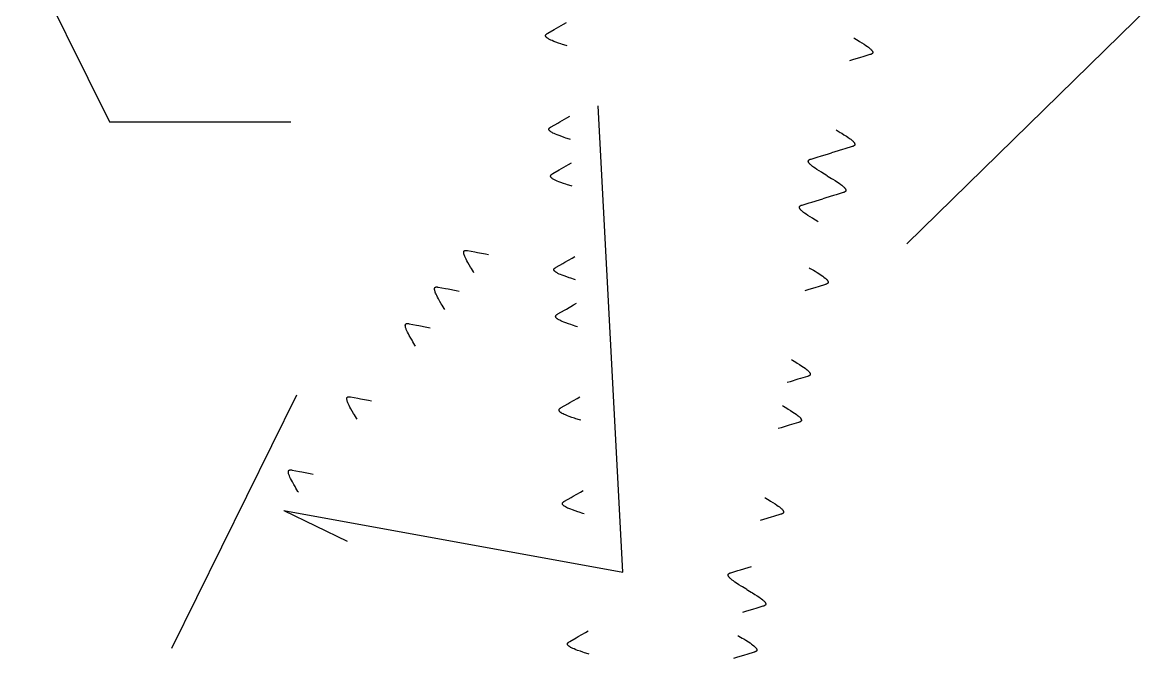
# Model space of a CAD drawing. Header units: metres. Extents: x 3206 to 3701, y 9896 to 11410.
# Drawn here: x 3630.99 to 3646.01, y 11208.36 to 11216.84 of the extents above; entities that cross this region are included whole.
import ezdxf

# ---------------------------------------------------------------- set-up
doc = ezdxf.new("R2010")
doc.units = ezdxf.units.M
doc.layers.add('ELECTR_CABLE', color=7, linetype='Continuous')

msp = doc.modelspace()

# ---------------------------------------------------------------- linework, layer by layer
at = {"layer": 'ELECTR_CABLE'}
for points in [[(3642.919, 11220.831), (3646.011, 11217.063), (3642.768, 11213.887)], [(3630.987, 11217.854), (3632.145, 11215.514), (3634.561, 11215.514)], [(3638.242, 11216.524), (3638.228, 11216.529), (3638.179, 11216.545), (3638.157, 11216.552), (3638.125, 11216.563), (3638.089, 11216.576), (3638.064, 11216.585), (3638.041, 11216.595), (3638.024, 11216.602), (3638.007, 11216.61), (3637.997, 11216.616), (3637.988, 11216.621), (3637.981, 11216.626), (3637.978, 11216.628), (3637.975, 11216.63), (3637.97, 11216.634), (3637.966, 11216.637), (3637.964, 11216.639), (3637.962, 11216.642), (3637.96, 11216.644), (3637.958, 11216.647), (3637.956, 11216.65), (3637.956, 11216.651), (3637.955, 11216.653), (3637.954, 11216.654), (3637.954, 11216.655), (3637.954, 11216.657), (3637.953, 11216.659), (3637.953, 11216.661), (3637.953, 11216.662), (3637.954, 11216.663), (3637.954, 11216.664), (3637.954, 11216.665), (3637.954, 11216.667), (3637.955, 11216.668), (3637.956, 11216.67), (3637.957, 11216.672), (3637.957, 11216.673), (3637.958, 11216.674), (3637.959, 11216.675), (3637.96, 11216.676), (3637.961, 11216.677), (3637.962, 11216.678), (3637.965, 11216.681), (3637.966, 11216.682), (3637.969, 11216.684), (3637.973, 11216.687), (3637.977, 11216.689), (3637.984, 11216.693), (3638.07, 11216.744), (3638.098, 11216.76), (3638.194, 11216.814), (3638.231, 11216.836)], [(3642.061, 11216.631), (3642.074, 11216.623), (3642.117, 11216.597), (3642.137, 11216.585), (3642.166, 11216.567), (3642.198, 11216.546), (3642.22, 11216.532), (3642.241, 11216.517), (3642.256, 11216.506), (3642.27, 11216.494), (3642.279, 11216.486), (3642.286, 11216.479), (3642.292, 11216.473), (3642.295, 11216.47), (3642.297, 11216.468), (3642.301, 11216.462), (3642.304, 11216.459), (3642.306, 11216.456), (3642.307, 11216.453), (3642.309, 11216.45), (3642.31, 11216.447), (3642.311, 11216.444), (3642.311, 11216.443), (3642.311, 11216.441), (3642.312, 11216.439), (3642.312, 11216.438), (3642.312, 11216.436), (3642.311, 11216.434), (3642.311, 11216.432), (3642.311, 11216.431), (3642.31, 11216.43), (3642.31, 11216.429), (3642.309, 11216.428), (3642.309, 11216.427), (3642.308, 11216.426), (3642.307, 11216.425), (3642.305, 11216.423), (3642.304, 11216.422), (3642.304, 11216.421), (3642.302, 11216.42), (3642.301, 11216.419), (3642.3, 11216.418), (3642.298, 11216.417), (3642.296, 11216.416), (3642.294, 11216.415), (3642.29, 11216.413), (3642.286, 11216.412), (3642.282, 11216.41), (3642.274, 11216.408), (3642.179, 11216.378), (3642.147, 11216.369), (3642.042, 11216.337), (3642.001, 11216.325)], [(3634.469, 11210.331), (3638.982, 11209.509), (3638.656, 11215.724)], [(3638.287, 11215.277), (3638.273, 11215.281), (3638.224, 11215.297), (3638.202, 11215.305), (3638.17, 11215.316), (3638.134, 11215.329), (3638.109, 11215.338), (3638.086, 11215.347), (3638.069, 11215.355), (3638.052, 11215.363), (3638.042, 11215.369), (3638.033, 11215.374), (3638.026, 11215.378), (3638.023, 11215.38), (3638.02, 11215.383), (3638.014, 11215.387), (3638.011, 11215.39), (3638.009, 11215.392), (3638.007, 11215.394), (3638.005, 11215.397), (3638.002, 11215.4), (3638.001, 11215.402), (3638, 11215.404), (3638, 11215.405), (3637.999, 11215.407), (3637.999, 11215.408), (3637.998, 11215.41), (3637.998, 11215.412), (3637.998, 11215.414), (3637.998, 11215.415), (3637.998, 11215.416), (3637.999, 11215.417), (3637.999, 11215.418), (3637.999, 11215.419), (3638, 11215.421), (3638.001, 11215.422), (3638.002, 11215.424), (3638.002, 11215.426), (3638.003, 11215.427), (3638.004, 11215.428), (3638.005, 11215.429), (3638.006, 11215.43), (3638.007, 11215.431), (3638.01, 11215.434), (3638.011, 11215.435), (3638.014, 11215.437), (3638.018, 11215.44), (3638.022, 11215.442), (3638.029, 11215.446), (3638.115, 11215.496), (3638.143, 11215.513), (3638.239, 11215.567), (3638.276, 11215.589)], [(3641.823, 11215.406), (3641.836, 11215.398), (3641.88, 11215.372), (3641.899, 11215.36), (3641.929, 11215.341), (3641.961, 11215.321), (3641.982, 11215.306), (3642.003, 11215.292), (3642.018, 11215.281), (3642.033, 11215.269), (3642.042, 11215.261), (3642.049, 11215.254), (3642.055, 11215.248), (3642.057, 11215.245), (3642.06, 11215.242), (3642.064, 11215.237), (3642.066, 11215.234), (3642.068, 11215.231), (3642.07, 11215.228), (3642.071, 11215.225), (3642.073, 11215.221), (3642.073, 11215.219), (3642.074, 11215.217), (3642.074, 11215.216), (3642.074, 11215.214), (3642.074, 11215.213), (3642.074, 11215.211), (3642.074, 11215.209), (3642.073, 11215.207), (3642.073, 11215.206), (3642.073, 11215.205), (3642.072, 11215.204), (3642.072, 11215.203), (3642.071, 11215.202), (3642.07, 11215.201), (3642.069, 11215.199), (3642.068, 11215.198), (3642.067, 11215.197), (3642.066, 11215.196), (3642.065, 11215.195), (3642.063, 11215.194), (3642.062, 11215.193), (3642.061, 11215.192), (3642.058, 11215.191), (3642.056, 11215.19), (3642.053, 11215.188), (3642.049, 11215.186), (3642.045, 11215.185), (3642.037, 11215.183), (3641.942, 11215.153), (3641.91, 11215.144), (3641.805, 11215.112), (3641.764, 11215.1)], [(3638.31, 11214.653), (3638.295, 11214.658), (3638.246, 11214.674), (3638.225, 11214.681), (3638.192, 11214.692), (3638.156, 11214.705), (3638.132, 11214.714), (3638.108, 11214.724), (3638.091, 11214.731), (3638.074, 11214.74), (3638.064, 11214.745), (3638.055, 11214.75), (3638.048, 11214.755), (3638.045, 11214.757), (3638.042, 11214.759), (3638.037, 11214.763), (3638.034, 11214.766), (3638.031, 11214.768), (3638.029, 11214.771), (3638.027, 11214.773), (3638.025, 11214.777), (3638.024, 11214.779), (3638.023, 11214.78), (3638.022, 11214.782), (3638.022, 11214.783), (3638.021, 11214.785), (3638.021, 11214.787), (3638.021, 11214.789), (3638.021, 11214.791), (3638.021, 11214.791), (3638.021, 11214.792), (3638.021, 11214.794), (3638.021, 11214.795), (3638.022, 11214.796), (3638.022, 11214.797), (3638.023, 11214.799), (3638.024, 11214.801), (3638.025, 11214.802), (3638.025, 11214.803), (3638.026, 11214.804), (3638.027, 11214.806), (3638.029, 11214.807), (3638.03, 11214.808), (3638.032, 11214.81), (3638.034, 11214.811), (3638.037, 11214.814), (3638.04, 11214.816), (3638.044, 11214.818), (3638.051, 11214.823), (3638.137, 11214.873), (3638.166, 11214.889), (3638.261, 11214.944), (3638.298, 11214.965)], [(3641.704, 11214.793), (3641.691, 11214.801), (3641.647, 11214.828), (3641.628, 11214.84), (3641.599, 11214.858), (3641.567, 11214.878), (3641.545, 11214.893), (3641.524, 11214.907), (3641.509, 11214.919), (3641.495, 11214.931), (3641.486, 11214.938), (3641.479, 11214.945), (3641.473, 11214.951), (3641.47, 11214.954), (3641.468, 11214.957), (3641.463, 11214.962), (3641.461, 11214.965), (3641.459, 11214.968), (3641.458, 11214.971), (3641.456, 11214.974), (3641.455, 11214.978), (3641.454, 11214.98), (3641.454, 11214.982), (3641.453, 11214.983), (3641.453, 11214.985), (3641.453, 11214.986), (3641.453, 11214.988), (3641.453, 11214.99), (3641.454, 11214.992), (3641.454, 11214.993), (3641.455, 11214.994), (3641.455, 11214.995), (3641.456, 11214.996), (3641.456, 11214.997), (3641.457, 11214.998), (3641.458, 11215), (3641.459, 11215.001), (3641.46, 11215.003), (3641.461, 11215.003), (3641.462, 11215.004), (3641.464, 11215.005), (3641.465, 11215.006), (3641.466, 11215.007), (3641.469, 11215.009), (3641.471, 11215.01), (3641.475, 11215.011), (3641.479, 11215.013), (3641.483, 11215.014), (3641.491, 11215.017), (3641.586, 11215.046), (3641.617, 11215.055), (3641.723, 11215.087), (3641.764, 11215.1)], [(3641.704, 11214.793), (3641.717, 11214.785), (3641.761, 11214.759), (3641.781, 11214.747), (3641.81, 11214.729), (3641.842, 11214.708), (3641.864, 11214.694), (3641.885, 11214.679), (3641.899, 11214.668), (3641.914, 11214.656), (3641.923, 11214.648), (3641.93, 11214.642), (3641.936, 11214.635), (3641.939, 11214.633), (3641.941, 11214.63), (3641.945, 11214.625), (3641.948, 11214.621), (3641.949, 11214.618), (3641.951, 11214.615), (3641.952, 11214.612), (3641.954, 11214.609), (3641.955, 11214.606), (3641.955, 11214.605), (3641.955, 11214.603), (3641.955, 11214.602), (3641.955, 11214.6), (3641.955, 11214.598), (3641.955, 11214.596), (3641.955, 11214.594), (3641.955, 11214.594), (3641.954, 11214.592), (3641.954, 11214.592), (3641.953, 11214.59), (3641.953, 11214.589), (3641.952, 11214.588), (3641.951, 11214.587), (3641.949, 11214.585), (3641.948, 11214.584), (3641.947, 11214.583), (3641.946, 11214.582), (3641.945, 11214.581), (3641.944, 11214.58), (3641.942, 11214.58), (3641.939, 11214.578), (3641.937, 11214.577), (3641.934, 11214.575), (3641.93, 11214.574), (3641.926, 11214.572), (3641.918, 11214.57), (3641.823, 11214.54), (3641.791, 11214.531), (3641.686, 11214.499), (3641.645, 11214.487)], [(3641.586, 11214.181), (3641.573, 11214.189), (3641.529, 11214.215), (3641.509, 11214.227), (3641.48, 11214.245), (3641.448, 11214.266), (3641.426, 11214.28), (3641.405, 11214.295), (3641.391, 11214.306), (3641.376, 11214.318), (3641.367, 11214.326), (3641.36, 11214.332), (3641.354, 11214.339), (3641.351, 11214.341), (3641.349, 11214.344), (3641.345, 11214.349), (3641.342, 11214.353), (3641.341, 11214.356), (3641.339, 11214.359), (3641.337, 11214.361), (3641.336, 11214.365), (3641.335, 11214.368), (3641.335, 11214.369), (3641.335, 11214.371), (3641.335, 11214.372), (3641.334, 11214.374), (3641.335, 11214.376), (3641.335, 11214.378), (3641.335, 11214.38), (3641.335, 11214.38), (3641.336, 11214.381), (3641.336, 11214.382), (3641.337, 11214.384), (3641.337, 11214.385), (3641.338, 11214.386), (3641.339, 11214.387), (3641.341, 11214.389), (3641.342, 11214.39), (3641.343, 11214.391), (3641.344, 11214.392), (3641.345, 11214.393), (3641.346, 11214.394), (3641.348, 11214.394), (3641.351, 11214.396), (3641.353, 11214.397), (3641.356, 11214.399), (3641.36, 11214.4), (3641.364, 11214.402), (3641.372, 11214.404), (3641.467, 11214.434), (3641.499, 11214.443), (3641.604, 11214.475), (3641.645, 11214.487)], [(3637, 11213.5), (3636.992, 11213.513), (3636.966, 11213.557), (3636.954, 11213.576), (3636.937, 11213.606), (3636.918, 11213.639), (3636.905, 11213.662), (3636.894, 11213.684), (3636.886, 11213.701), (3636.878, 11213.719), (3636.874, 11213.73), (3636.871, 11213.739), (3636.868, 11213.747), (3636.867, 11213.751), (3636.866, 11213.754), (3636.865, 11213.761), (3636.865, 11213.765), (3636.864, 11213.768), (3636.864, 11213.772), (3636.864, 11213.775), (3636.865, 11213.779), (3636.865, 11213.781), (3636.866, 11213.783), (3636.866, 11213.785), (3636.867, 11213.786), (3636.867, 11213.787), (3636.868, 11213.789), (3636.869, 11213.791), (3636.871, 11213.792), (3636.871, 11213.793), (3636.872, 11213.794), (3636.873, 11213.794), (3636.874, 11213.795), (3636.875, 11213.796), (3636.876, 11213.796), (3636.878, 11213.797), (3636.88, 11213.798), (3636.881, 11213.798), (3636.882, 11213.799), (3636.884, 11213.799), (3636.886, 11213.799), (3636.887, 11213.799), (3636.889, 11213.799), (3636.892, 11213.8), (3636.894, 11213.8), (3636.898, 11213.799), (3636.902, 11213.799), (3636.907, 11213.798), (3636.915, 11213.797), (3637.013, 11213.779), (3637.045, 11213.772), (3637.153, 11213.752), (3637.195, 11213.744)], [(3638.354, 11213.406), (3638.34, 11213.411), (3638.291, 11213.427), (3638.27, 11213.434), (3638.237, 11213.445), (3638.201, 11213.458), (3638.177, 11213.467), (3638.153, 11213.477), (3638.136, 11213.484), (3638.119, 11213.492), (3638.109, 11213.498), (3638.1, 11213.503), (3638.093, 11213.508), (3638.09, 11213.51), (3638.087, 11213.512), (3638.082, 11213.516), (3638.079, 11213.519), (3638.076, 11213.521), (3638.074, 11213.524), (3638.072, 11213.526), (3638.07, 11213.529), (3638.068, 11213.532), (3638.068, 11213.533), (3638.067, 11213.535), (3638.067, 11213.536), (3638.066, 11213.537), (3638.066, 11213.54), (3638.066, 11213.541), (3638.066, 11213.543), (3638.066, 11213.544), (3638.066, 11213.545), (3638.066, 11213.546), (3638.066, 11213.547), (3638.067, 11213.549), (3638.067, 11213.55), (3638.068, 11213.552), (3638.069, 11213.554), (3638.07, 11213.555), (3638.07, 11213.556), (3638.071, 11213.557), (3638.072, 11213.558), (3638.073, 11213.559), (3638.074, 11213.561), (3638.077, 11213.563), (3638.079, 11213.564), (3638.081, 11213.566), (3638.085, 11213.569), (3638.089, 11213.571), (3638.096, 11213.575), (3638.182, 11213.626), (3638.211, 11213.642), (3638.306, 11213.696), (3638.343, 11213.718)], [(3641.467, 11213.568), (3641.48, 11213.56), (3641.524, 11213.534), (3641.543, 11213.522), (3641.573, 11213.504), (3641.605, 11213.483), (3641.626, 11213.469), (3641.647, 11213.454), (3641.662, 11213.443), (3641.677, 11213.431), (3641.685, 11213.423), (3641.693, 11213.416), (3641.699, 11213.41), (3641.701, 11213.407), (3641.704, 11213.405), (3641.708, 11213.399), (3641.71, 11213.396), (3641.712, 11213.393), (3641.714, 11213.39), (3641.715, 11213.387), (3641.716, 11213.384), (3641.717, 11213.381), (3641.718, 11213.38), (3641.718, 11213.378), (3641.718, 11213.376), (3641.718, 11213.375), (3641.718, 11213.373), (3641.718, 11213.371), (3641.717, 11213.369), (3641.717, 11213.368), (3641.717, 11213.367), (3641.716, 11213.366), (3641.716, 11213.365), (3641.715, 11213.364), (3641.714, 11213.363), (3641.713, 11213.362), (3641.712, 11213.36), (3641.711, 11213.359), (3641.71, 11213.358), (3641.709, 11213.357), (3641.707, 11213.356), (3641.706, 11213.355), (3641.705, 11213.354), (3641.702, 11213.353), (3641.7, 11213.352), (3641.697, 11213.35), (3641.692, 11213.349), (3641.688, 11213.347), (3641.681, 11213.345), (3641.585, 11213.315), (3641.554, 11213.306), (3641.449, 11213.274), (3641.408, 11213.262)], [(3636.611, 11213.012), (3636.603, 11213.025), (3636.576, 11213.069), (3636.565, 11213.089), (3636.547, 11213.118), (3636.528, 11213.152), (3636.516, 11213.174), (3636.504, 11213.197), (3636.496, 11213.214), (3636.489, 11213.231), (3636.484, 11213.242), (3636.481, 11213.251), (3636.479, 11213.26), (3636.478, 11213.263), (3636.477, 11213.267), (3636.476, 11213.273), (3636.475, 11213.278), (3636.475, 11213.281), (3636.475, 11213.284), (3636.475, 11213.288), (3636.475, 11213.291), (3636.476, 11213.294), (3636.476, 11213.295), (3636.477, 11213.297), (3636.477, 11213.299), (3636.478, 11213.3), (3636.479, 11213.302), (3636.48, 11213.303), (3636.481, 11213.305), (3636.482, 11213.305), (3636.483, 11213.306), (3636.484, 11213.307), (3636.484, 11213.307), (3636.486, 11213.308), (3636.487, 11213.309), (3636.488, 11213.31), (3636.49, 11213.31), (3636.492, 11213.311), (3636.493, 11213.311), (3636.494, 11213.311), (3636.496, 11213.312), (3636.498, 11213.312), (3636.499, 11213.312), (3636.502, 11213.312), (3636.505, 11213.312), (3636.508, 11213.312), (3636.513, 11213.311), (3636.517, 11213.311), (3636.525, 11213.309), (3636.623, 11213.291), (3636.655, 11213.285), (3636.763, 11213.264), (3636.805, 11213.256)], [(3638.377, 11212.782), (3638.362, 11212.787), (3638.314, 11212.803), (3638.292, 11212.81), (3638.259, 11212.821), (3638.223, 11212.834), (3638.199, 11212.843), (3638.176, 11212.853), (3638.159, 11212.86), (3638.142, 11212.869), (3638.131, 11212.874), (3638.123, 11212.879), (3638.115, 11212.884), (3638.112, 11212.886), (3638.109, 11212.888), (3638.104, 11212.892), (3638.101, 11212.895), (3638.099, 11212.898), (3638.096, 11212.9), (3638.094, 11212.903), (3638.092, 11212.906), (3638.091, 11212.908), (3638.09, 11212.909), (3638.09, 11212.911), (3638.089, 11212.913), (3638.089, 11212.914), (3638.088, 11212.916), (3638.088, 11212.918), (3638.088, 11212.92), (3638.088, 11212.92), (3638.088, 11212.922), (3638.088, 11212.923), (3638.089, 11212.924), (3638.089, 11212.925), (3638.09, 11212.927), (3638.09, 11212.928), (3638.091, 11212.93), (3638.092, 11212.931), (3638.093, 11212.932), (3638.094, 11212.933), (3638.095, 11212.935), (3638.096, 11212.936), (3638.097, 11212.937), (3638.099, 11212.939), (3638.101, 11212.941), (3638.104, 11212.943), (3638.108, 11212.945), (3638.111, 11212.948), (3638.118, 11212.952), (3638.204, 11213.002), (3638.233, 11213.018), (3638.328, 11213.073), (3638.366, 11213.094)], [(3636.221, 11212.525), (3636.213, 11212.538), (3636.187, 11212.582), (3636.175, 11212.601), (3636.158, 11212.631), (3636.139, 11212.664), (3636.126, 11212.687), (3636.115, 11212.709), (3636.107, 11212.726), (3636.099, 11212.744), (3636.095, 11212.754), (3636.092, 11212.764), (3636.089, 11212.772), (3636.088, 11212.776), (3636.087, 11212.779), (3636.086, 11212.786), (3636.086, 11212.79), (3636.085, 11212.793), (3636.085, 11212.797), (3636.085, 11212.8), (3636.086, 11212.804), (3636.086, 11212.806), (3636.087, 11212.808), (3636.087, 11212.809), (3636.088, 11212.811), (3636.088, 11212.812), (3636.089, 11212.814), (3636.09, 11212.816), (3636.092, 11212.817), (3636.092, 11212.818), (3636.093, 11212.818), (3636.094, 11212.819), (3636.095, 11212.82), (3636.096, 11212.821), (3636.097, 11212.821), (3636.099, 11212.822), (3636.101, 11212.823), (3636.102, 11212.823), (3636.103, 11212.823), (3636.105, 11212.824), (3636.107, 11212.824), (3636.108, 11212.824), (3636.11, 11212.824), (3636.113, 11212.825), (3636.115, 11212.825), (3636.119, 11212.824), (3636.123, 11212.824), (3636.128, 11212.823), (3636.136, 11212.822), (3636.234, 11212.804), (3636.266, 11212.797), (3636.374, 11212.777), (3636.416, 11212.768)], [(3641.229, 11212.343), (3641.242, 11212.335), (3641.286, 11212.309), (3641.306, 11212.297), (3641.335, 11212.278), (3641.367, 11212.258), (3641.389, 11212.243), (3641.41, 11212.229), (3641.424, 11212.218), (3641.439, 11212.206), (3641.448, 11212.198), (3641.455, 11212.191), (3641.461, 11212.185), (3641.464, 11212.182), (3641.466, 11212.179), (3641.47, 11212.174), (3641.473, 11212.171), (3641.474, 11212.168), (3641.476, 11212.165), (3641.478, 11212.162), (3641.479, 11212.158), (3641.48, 11212.156), (3641.48, 11212.154), (3641.48, 11212.153), (3641.48, 11212.151), (3641.481, 11212.15), (3641.481, 11212.148), (3641.48, 11212.146), (3641.48, 11212.144), (3641.48, 11212.143), (3641.479, 11212.142), (3641.479, 11212.141), (3641.478, 11212.14), (3641.478, 11212.139), (3641.477, 11212.138), (3641.476, 11212.136), (3641.474, 11212.135), (3641.473, 11212.134), (3641.472, 11212.133), (3641.471, 11212.132), (3641.47, 11212.131), (3641.469, 11212.13), (3641.467, 11212.129), (3641.465, 11212.128), (3641.462, 11212.127), (3641.459, 11212.125), (3641.455, 11212.123), (3641.451, 11212.122), (3641.443, 11212.12), (3641.348, 11212.09), (3641.316, 11212.081), (3641.211, 11212.049), (3641.17, 11212.037)], [(3634.635, 11211.868), (3632.969, 11208.495)], [(3635.442, 11211.55), (3635.434, 11211.563), (3635.408, 11211.606), (3635.396, 11211.626), (3635.379, 11211.656), (3635.36, 11211.689), (3635.347, 11211.712), (3635.336, 11211.734), (3635.328, 11211.751), (3635.32, 11211.769), (3635.316, 11211.779), (3635.313, 11211.789), (3635.31, 11211.797), (3635.309, 11211.801), (3635.309, 11211.804), (3635.307, 11211.811), (3635.307, 11211.815), (3635.306, 11211.818), (3635.306, 11211.822), (3635.306, 11211.825), (3635.307, 11211.829), (3635.307, 11211.831), (3635.308, 11211.833), (3635.308, 11211.834), (3635.309, 11211.836), (3635.309, 11211.837), (3635.311, 11211.839), (3635.312, 11211.841), (3635.313, 11211.842), (3635.313, 11211.843), (3635.314, 11211.843), (3635.315, 11211.844), (3635.316, 11211.845), (3635.317, 11211.845), (3635.318, 11211.846), (3635.32, 11211.847), (3635.322, 11211.848), (3635.323, 11211.848), (3635.325, 11211.848), (3635.326, 11211.849), (3635.328, 11211.849), (3635.329, 11211.849), (3635.331, 11211.849), (3635.334, 11211.849), (3635.336, 11211.849), (3635.34, 11211.849), (3635.344, 11211.849), (3635.349, 11211.848), (3635.357, 11211.847), (3635.455, 11211.829), (3635.487, 11211.822), (3635.595, 11211.802), (3635.637, 11211.793)], [(3638.422, 11211.535), (3638.407, 11211.54), (3638.359, 11211.556), (3638.337, 11211.563), (3638.304, 11211.574), (3638.268, 11211.587), (3638.244, 11211.596), (3638.22, 11211.606), (3638.203, 11211.613), (3638.186, 11211.622), (3638.176, 11211.627), (3638.168, 11211.632), (3638.16, 11211.637), (3638.157, 11211.639), (3638.154, 11211.641), (3638.149, 11211.645), (3638.146, 11211.648), (3638.144, 11211.65), (3638.141, 11211.653), (3638.139, 11211.655), (3638.137, 11211.659), (3638.136, 11211.661), (3638.135, 11211.662), (3638.134, 11211.664), (3638.134, 11211.665), (3638.134, 11211.667), (3638.133, 11211.669), (3638.133, 11211.671), (3638.133, 11211.673), (3638.133, 11211.673), (3638.133, 11211.674), (3638.133, 11211.676), (3638.134, 11211.677), (3638.134, 11211.678), (3638.134, 11211.679), (3638.135, 11211.681), (3638.136, 11211.683), (3638.137, 11211.684), (3638.138, 11211.685), (3638.139, 11211.686), (3638.14, 11211.688), (3638.141, 11211.689), (3638.142, 11211.69), (3638.144, 11211.692), (3638.146, 11211.693), (3638.149, 11211.696), (3638.153, 11211.698), (3638.156, 11211.7), (3638.163, 11211.705), (3638.249, 11211.755), (3638.278, 11211.771), (3638.373, 11211.826), (3638.411, 11211.847)], [(3641.111, 11211.73), (3641.124, 11211.722), (3641.168, 11211.696), (3641.187, 11211.684), (3641.216, 11211.666), (3641.248, 11211.645), (3641.27, 11211.631), (3641.291, 11211.616), (3641.306, 11211.605), (3641.32, 11211.593), (3641.329, 11211.585), (3641.336, 11211.579), (3641.343, 11211.572), (3641.345, 11211.57), (3641.347, 11211.567), (3641.352, 11211.562), (3641.354, 11211.558), (3641.356, 11211.555), (3641.357, 11211.552), (3641.359, 11211.549), (3641.36, 11211.546), (3641.361, 11211.543), (3641.361, 11211.542), (3641.362, 11211.54), (3641.362, 11211.539), (3641.362, 11211.537), (3641.362, 11211.535), (3641.362, 11211.533), (3641.361, 11211.531), (3641.361, 11211.531), (3641.361, 11211.529), (3641.36, 11211.529), (3641.36, 11211.527), (3641.359, 11211.526), (3641.358, 11211.525), (3641.357, 11211.524), (3641.356, 11211.522), (3641.355, 11211.521), (3641.354, 11211.52), (3641.353, 11211.519), (3641.351, 11211.518), (3641.35, 11211.517), (3641.349, 11211.517), (3641.346, 11211.515), (3641.344, 11211.514), (3641.341, 11211.512), (3641.336, 11211.511), (3641.332, 11211.509), (3641.324, 11211.507), (3641.229, 11211.477), (3641.198, 11211.468), (3641.093, 11211.436), (3641.051, 11211.424)], [(3634.663, 11210.575), (3634.656, 11210.588), (3634.629, 11210.631), (3634.617, 11210.651), (3634.6, 11210.681), (3634.581, 11210.714), (3634.568, 11210.737), (3634.557, 11210.759), (3634.549, 11210.776), (3634.541, 11210.793), (3634.537, 11210.804), (3634.534, 11210.814), (3634.531, 11210.822), (3634.53, 11210.826), (3634.53, 11210.829), (3634.528, 11210.836), (3634.528, 11210.84), (3634.528, 11210.843), (3634.527, 11210.847), (3634.528, 11210.85), (3634.528, 11210.854), (3634.528, 11210.856), (3634.529, 11210.858), (3634.529, 11210.859), (3634.53, 11210.861), (3634.531, 11210.862), (3634.532, 11210.864), (3634.533, 11210.865), (3634.534, 11210.867), (3634.534, 11210.868), (3634.535, 11210.868), (3634.536, 11210.869), (3634.537, 11210.87), (3634.538, 11210.87), (3634.54, 11210.871), (3634.541, 11210.872), (3634.543, 11210.873), (3634.545, 11210.873), (3634.546, 11210.873), (3634.547, 11210.874), (3634.549, 11210.874), (3634.55, 11210.874), (3634.552, 11210.874), (3634.555, 11210.874), (3634.557, 11210.874), (3634.561, 11210.874), (3634.566, 11210.874), (3634.57, 11210.873), (3634.578, 11210.872), (3634.676, 11210.854), (3634.708, 11210.847), (3634.816, 11210.826), (3634.858, 11210.818)], [(3638.467, 11210.288), (3638.452, 11210.293), (3638.403, 11210.309), (3638.382, 11210.316), (3638.349, 11210.327), (3638.313, 11210.34), (3638.289, 11210.349), (3638.265, 11210.359), (3638.248, 11210.366), (3638.231, 11210.374), (3638.221, 11210.38), (3638.213, 11210.385), (3638.205, 11210.39), (3638.202, 11210.392), (3638.199, 11210.394), (3638.194, 11210.398), (3638.191, 11210.401), (3638.189, 11210.403), (3638.186, 11210.406), (3638.184, 11210.408), (3638.182, 11210.411), (3638.181, 11210.414), (3638.18, 11210.415), (3638.179, 11210.417), (3638.179, 11210.418), (3638.178, 11210.419), (3638.178, 11210.422), (3638.178, 11210.423), (3638.178, 11210.425), (3638.178, 11210.426), (3638.178, 11210.427), (3638.178, 11210.428), (3638.178, 11210.43), (3638.179, 11210.431), (3638.179, 11210.432), (3638.18, 11210.434), (3638.181, 11210.436), (3638.182, 11210.437), (3638.183, 11210.438), (3638.183, 11210.439), (3638.185, 11210.44), (3638.186, 11210.442), (3638.187, 11210.443), (3638.189, 11210.445), (3638.191, 11210.446), (3638.194, 11210.448), (3638.197, 11210.451), (3638.201, 11210.453), (3638.208, 11210.457), (3638.294, 11210.508), (3638.323, 11210.524), (3638.418, 11210.578), (3638.455, 11210.6)], [(3640.873, 11210.505), (3640.886, 11210.497), (3640.93, 11210.471), (3640.95, 11210.459), (3640.979, 11210.441), (3641.011, 11210.42), (3641.033, 11210.406), (3641.053, 11210.391), (3641.068, 11210.38), (3641.083, 11210.368), (3641.092, 11210.36), (3641.099, 11210.353), (3641.105, 11210.347), (3641.108, 11210.344), (3641.11, 11210.342), (3641.114, 11210.336), (3641.117, 11210.333), (3641.118, 11210.33), (3641.12, 11210.327), (3641.121, 11210.324), (3641.123, 11210.321), (3641.124, 11210.318), (3641.124, 11210.317), (3641.124, 11210.315), (3641.124, 11210.313), (3641.124, 11210.312), (3641.124, 11210.31), (3641.124, 11210.308), (3641.124, 11210.306), (3641.123, 11210.305), (3641.123, 11210.304), (3641.123, 11210.303), (3641.122, 11210.302), (3641.121, 11210.301), (3641.121, 11210.3), (3641.12, 11210.299), (3641.118, 11210.297), (3641.117, 11210.296), (3641.116, 11210.295), (3641.115, 11210.294), (3641.114, 11210.293), (3641.112, 11210.292), (3641.111, 11210.291), (3641.108, 11210.29), (3641.106, 11210.289), (3641.103, 11210.287), (3641.099, 11210.286), (3641.095, 11210.284), (3641.087, 11210.282), (3640.992, 11210.252), (3640.96, 11210.243), (3640.855, 11210.211), (3640.814, 11210.199)], [(3634.469, 11210.331), (3635.31, 11209.924)], [(3640.636, 11209.28), (3640.623, 11209.288), (3640.579, 11209.314), (3640.559, 11209.326), (3640.53, 11209.344), (3640.498, 11209.365), (3640.476, 11209.379), (3640.456, 11209.394), (3640.441, 11209.405), (3640.426, 11209.417), (3640.417, 11209.425), (3640.41, 11209.432), (3640.404, 11209.438), (3640.401, 11209.441), (3640.399, 11209.443), (3640.395, 11209.449), (3640.393, 11209.452), (3640.391, 11209.455), (3640.389, 11209.458), (3640.388, 11209.461), (3640.386, 11209.464), (3640.386, 11209.467), (3640.385, 11209.468), (3640.385, 11209.47), (3640.385, 11209.472), (3640.385, 11209.473), (3640.385, 11209.475), (3640.385, 11209.477), (3640.385, 11209.479), (3640.386, 11209.48), (3640.386, 11209.481), (3640.386, 11209.482), (3640.387, 11209.483), (3640.388, 11209.484), (3640.388, 11209.485), (3640.389, 11209.486), (3640.391, 11209.488), (3640.392, 11209.489), (3640.393, 11209.49), (3640.394, 11209.491), (3640.395, 11209.492), (3640.397, 11209.493), (3640.398, 11209.494), (3640.401, 11209.495), (3640.403, 11209.496), (3640.406, 11209.498), (3640.41, 11209.499), (3640.414, 11209.501), (3640.422, 11209.503), (3640.517, 11209.533), (3640.549, 11209.542), (3640.654, 11209.574), (3640.695, 11209.586)], [(3640.636, 11209.28), (3640.649, 11209.272), (3640.693, 11209.246), (3640.712, 11209.234), (3640.741, 11209.215), (3640.774, 11209.195), (3640.795, 11209.18), (3640.816, 11209.166), (3640.831, 11209.155), (3640.846, 11209.143), (3640.854, 11209.135), (3640.862, 11209.128), (3640.868, 11209.122), (3640.87, 11209.119), (3640.873, 11209.116), (3640.877, 11209.111), (3640.879, 11209.108), (3640.881, 11209.105), (3640.882, 11209.102), (3640.884, 11209.099), (3640.885, 11209.095), (3640.886, 11209.093), (3640.886, 11209.091), (3640.887, 11209.09), (3640.887, 11209.088), (3640.887, 11209.087), (3640.887, 11209.085), (3640.887, 11209.083), (3640.886, 11209.081), (3640.886, 11209.08), (3640.886, 11209.079), (3640.885, 11209.078), (3640.885, 11209.077), (3640.884, 11209.076), (3640.883, 11209.075), (3640.882, 11209.073), (3640.881, 11209.072), (3640.88, 11209.071), (3640.879, 11209.07), (3640.878, 11209.069), (3640.876, 11209.068), (3640.875, 11209.067), (3640.874, 11209.066), (3640.871, 11209.065), (3640.869, 11209.064), (3640.866, 11209.062), (3640.861, 11209.06), (3640.857, 11209.059), (3640.849, 11209.057), (3640.754, 11209.027), (3640.723, 11209.018), (3640.618, 11208.986), (3640.576, 11208.974)], [(3638.534, 11208.417), (3638.519, 11208.422), (3638.471, 11208.438), (3638.449, 11208.445), (3638.417, 11208.456), (3638.381, 11208.469), (3638.356, 11208.478), (3638.333, 11208.488), (3638.316, 11208.495), (3638.299, 11208.504), (3638.288, 11208.509), (3638.28, 11208.514), (3638.273, 11208.519), (3638.269, 11208.521), (3638.266, 11208.523), (3638.261, 11208.527), (3638.258, 11208.53), (3638.256, 11208.532), (3638.254, 11208.535), (3638.251, 11208.537), (3638.249, 11208.541), (3638.248, 11208.543), (3638.247, 11208.544), (3638.247, 11208.546), (3638.246, 11208.547), (3638.246, 11208.549), (3638.245, 11208.551), (3638.245, 11208.553), (3638.245, 11208.555), (3638.245, 11208.555), (3638.245, 11208.557), (3638.246, 11208.558), (3638.246, 11208.559), (3638.246, 11208.56), (3638.247, 11208.561), (3638.247, 11208.563), (3638.248, 11208.565), (3638.249, 11208.566), (3638.25, 11208.567), (3638.251, 11208.568), (3638.252, 11208.57), (3638.253, 11208.571), (3638.254, 11208.572), (3638.256, 11208.574), (3638.258, 11208.575), (3638.261, 11208.578), (3638.265, 11208.58), (3638.268, 11208.582), (3638.275, 11208.587), (3638.361, 11208.637), (3638.39, 11208.653), (3638.485, 11208.708), (3638.523, 11208.729)], [(3640.517, 11208.667), (3640.53, 11208.659), (3640.574, 11208.633), (3640.593, 11208.621), (3640.623, 11208.603), (3640.655, 11208.582), (3640.677, 11208.568), (3640.697, 11208.553), (3640.712, 11208.542), (3640.727, 11208.53), (3640.736, 11208.522), (3640.743, 11208.516), (3640.749, 11208.509), (3640.751, 11208.507), (3640.754, 11208.504), (3640.758, 11208.499), (3640.76, 11208.495), (3640.762, 11208.492), (3640.764, 11208.489), (3640.765, 11208.486), (3640.767, 11208.483), (3640.767, 11208.48), (3640.768, 11208.479), (3640.768, 11208.477), (3640.768, 11208.476), (3640.768, 11208.474), (3640.768, 11208.472), (3640.768, 11208.47), (3640.767, 11208.468), (3640.767, 11208.468), (3640.767, 11208.466), (3640.766, 11208.465), (3640.766, 11208.464), (3640.765, 11208.463), (3640.764, 11208.462), (3640.763, 11208.461), (3640.762, 11208.459), (3640.761, 11208.458), (3640.76, 11208.457), (3640.759, 11208.456), (3640.758, 11208.455), (3640.756, 11208.454), (3640.755, 11208.454), (3640.752, 11208.452), (3640.75, 11208.451), (3640.747, 11208.449), (3640.743, 11208.448), (3640.739, 11208.446), (3640.731, 11208.444), (3640.636, 11208.414), (3640.604, 11208.405), (3640.499, 11208.373), (3640.458, 11208.361)]]:
    msp.add_lwpolyline(points, dxfattribs=at)

doc.saveas('drawing.dxf')
